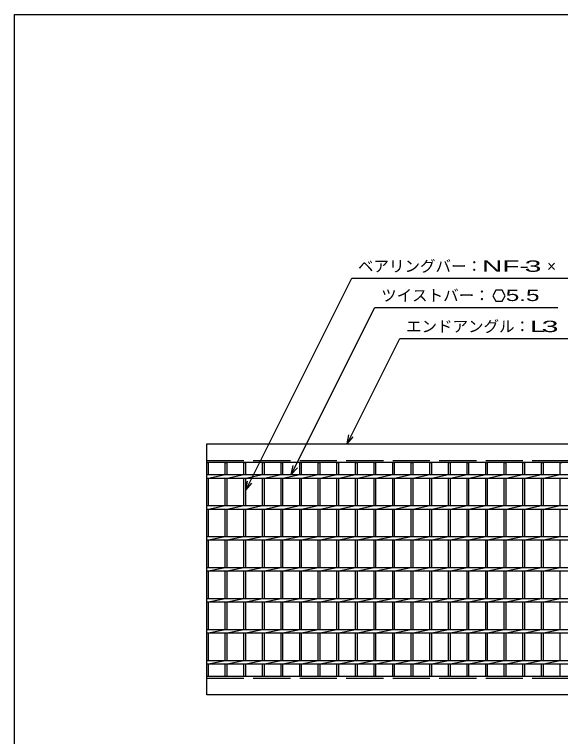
# Model space of a CAD drawing. Units: millimetres, scale not verified. Extents: x -1820 to 1736, y -1282 to 1048.
# Drawn here: x -1724 to -843, y -117 to 1048 of the extents above; entities that cross this region are included whole.
import ezdxf
from ezdxf.enums import TextEntityAlignment as Align

# ---------------------------------------------------------------- set-up
doc = ezdxf.new("R2010")
doc.units = ezdxf.units.MM
doc.header["$LTSCALE"] = 10
doc.linetypes.add('DASHED', pattern=[7.5, 6, -1.5])
for name, color, linetype, lineweight in [('0_2', 150, 'Continuous', 25), ('16', 3, 'Continuous', 25), ('22', 4, 'Continuous', 25)]:
    doc.layers.add(name, color=color, linetype=linetype, lineweight=lineweight)
doc.styles.add('ベクトル', font='')
doc.styles.get('ベクトル').set_extended_font_data('ベクトル')

msp = doc.modelspace()

# ---------------------------------------------------------------- linework, layer by layer
at = {"layer": '0_2'}
for p, q in [((-1724, -1151.5), (-1724, 1048.5)), ((-1724, 1048.5), (1736, 1048.5))]:
    msp.add_line(p, q, dxfattribs=at)
at = {"layer": '16'}
for p, q in [((-1414, 355.5), (-419, 355.5)), ((-1414, 325.5), (-1414, 355.5)), ((-419, 325.5), (-1414, 325.5)), ((-1414, -19.5), (-1414, 325.5)), ((-1414, 325.5), (-1411, 325.5)), ((-1411, 305.75), (-1411, 325.5)), ((-1384, 305.75), (-1384, 325.5)), ((-1384, 325.5), (-1381, 325.5)), ((-1381, 305.75), (-1381, 325.5)), ((-1354, 305.75), (-1354, 325.5)), ((-1354, 325.5), (-1351, 325.5)), ((-1351, 305.75), (-1351, 325.5)), ((-1324, 305.75), (-1324, 325.5)), ((-1324, 325.5), (-1321, 325.5)), ((-1321, 305.75), (-1321, 325.5)), ((-1294, 305.75), (-1294, 325.5)), ((-1294, 325.5), (-1291, 325.5)), ((-1291, 305.75), (-1291, 325.5)), ((-1264, 305.75), (-1264, 325.5)), ((-1264, 325.5), (-1261, 325.5)), ((-1261, 305.75), (-1261, 325.5)), ((-1234, 305.75), (-1234, 325.5)), ((-1234, 325.5), (-1231, 325.5)), ((-1231, 305.75), (-1231, 325.5)), ((-1204, 305.75), (-1204, 325.5)), ((-1204, 325.5), (-1201, 325.5)), ((-1201, 305.75), (-1201, 325.5)), ((-1174, 305.75), (-1174, 325.5)), ((-1174, 325.5), (-1171, 325.5)), ((-1171, 305.75), (-1171, 325.5)), ((-1144, 305.75), (-1144, 325.5)), ((-1144, 325.5), (-1141, 325.5)), ((-1141, 305.75), (-1141, 325.5)), ((-1114, 305.75), (-1114, 325.5)), ((-1114, 325.5), (-1111, 325.5)), ((-1111, 305.75), (-1111, 325.5)), ((-1084, 305.75), (-1084, 325.5)), ((-1084, 325.5), (-1081, 325.5)), ((-1081, 305.75), (-1081, 325.5)), ((-1054, 305.75), (-1054, 325.5)), ((-1054, 325.5), (-1051, 325.5)), ((-1051, 305.75), (-1051, 325.5)), ((-1024, 305.75), (-1024, 325.5)), ((-1024, 325.5), (-1021, 325.5)), ((-1021, 305.75), (-1021, 325.5)), ((-994, 305.75), (-994, 325.5)), ((-994, 325.5), (-991, 325.5)), ((-991, 305.75), (-991, 325.5)), ((-964, 305.75), (-964, 325.5)), ((-964, 325.5), (-961, 325.5)), ((-961, 305.75), (-961, 325.5)), ((-934, 305.75), (-934, 325.5)), ((-934, 325.5), (-931, 325.5)), ((-931, 305.75), (-931, 325.5)), ((-904, 305.75), (-904, 325.5)), ((-904, 325.5), (-901, 325.5)), ((-901, 305.75), (-901, 325.5)), ((-874, 305.75), (-874, 325.5)), ((-874, 325.5), (-871, 325.5)), ((-871, 305.75), (-871, 325.5)), ((-844, 305.75), (-844, 325.5)), ((-844, 325.5), (-841, 325.5)), ((-1414, 305.75), (-419, 305.75)), ((-1414, 300.25), (-1414, 305.75)), ((-1411, 300.25), (-1384, 305.75)), ((-1381, 300.25), (-1354, 305.75)), ((-1351, 300.25), (-1324, 305.75)), ((-1321, 300.25), (-1294, 305.75)), ((-1291, 300.25), (-1264, 305.75)), ((-1261, 300.25), (-1234, 305.75)), ((-1231, 300.25), (-1204, 305.75)), ((-1201, 300.25), (-1174, 305.75)), ((-1171, 300.25), (-1144, 305.75)), ((-1141, 300.25), (-1114, 305.75)), ((-1111, 300.25), (-1084, 305.75)), ((-1081, 300.25), (-1054, 305.75)), ((-1051, 300.25), (-1024, 305.75)), ((-1021, 300.25), (-994, 305.75)), ((-991, 300.25), (-964, 305.75)), ((-961, 300.25), (-934, 305.75)), ((-931, 300.25), (-904, 305.75)), ((-901, 300.25), (-874, 305.75)), ((-871, 300.25), (-844, 305.75)), ((-1414, 300.25), (-419, 300.25)), ((-1411, 255.75), (-1411, 300.25)), ((-1384, 255.75), (-1384, 300.25)), ((-1381, 255.75), (-1381, 300.25)), ((-1354, 255.75), (-1354, 300.25)), ((-1351, 255.75), (-1351, 300.25)), ((-1324, 255.75), (-1324, 300.25)), ((-1321, 255.75), (-1321, 300.25)), ((-1294, 255.75), (-1294, 300.25)), ((-1291, 255.75), (-1291, 300.25)), ((-1264, 255.75), (-1264, 300.25)), ((-1261, 255.75), (-1261, 300.25)), ((-1234, 255.75), (-1234, 300.25)), ((-1231, 255.75), (-1231, 300.25)), ((-1204, 255.75), (-1204, 300.25)), ((-1201, 255.75), (-1201, 300.25)), ((-1174, 255.75), (-1174, 300.25)), ((-1171, 255.75), (-1171, 300.25)), ((-1144, 255.75), (-1144, 300.25)), ((-1141, 255.75), (-1141, 300.25)), ((-1114, 255.75), (-1114, 300.25)), ((-1111, 255.75), (-1111, 300.25)), ((-1084, 255.75), (-1084, 300.25)), ((-1081, 255.75), (-1081, 300.25)), ((-1054, 255.75), (-1054, 300.25)), ((-1051, 255.75), (-1051, 300.25)), ((-1024, 255.75), (-1024, 300.25)), ((-1021, 255.75), (-1021, 300.25)), ((-994, 255.75), (-994, 300.25)), ((-991, 255.75), (-991, 300.25)), ((-964, 255.75), (-964, 300.25)), ((-961, 255.75), (-961, 300.25)), ((-934, 255.75), (-934, 300.25)), ((-931, 255.75), (-931, 300.25)), ((-904, 255.75), (-904, 300.25)), ((-901, 255.75), (-901, 300.25)), ((-874, 255.75), (-874, 300.25)), ((-871, 255.75), (-871, 300.25)), ((-844, 255.75), (-844, 300.25)), ((-1414, 255.75), (-419, 255.75)), ((-1414, 250.25), (-1414, 255.75)), ((-1414, 250.25), (-419, 250.25)), ((-1411, 250.25), (-1384, 255.75)), ((-1411, 205.75), (-1411, 250.25)), ((-1384, 205.75), (-1384, 250.25)), ((-1381, 250.25), (-1354, 255.75)), ((-1381, 205.75), (-1381, 250.25)), ((-1354, 205.75), (-1354, 250.25)), ((-1351, 250.25), (-1324, 255.75)), ((-1351, 205.75), (-1351, 250.25)), ((-1324, 205.75), (-1324, 250.25)), ((-1321, 250.25), (-1294, 255.75)), ((-1321, 205.75), (-1321, 250.25)), ((-1294, 205.75), (-1294, 250.25)), ((-1291, 250.25), (-1264, 255.75)), ((-1291, 205.75), (-1291, 250.25)), ((-1264, 205.75), (-1264, 250.25)), ((-1261, 250.25), (-1234, 255.75)), ((-1261, 205.75), (-1261, 250.25)), ((-1234, 205.75), (-1234, 250.25)), ((-1231, 250.25), (-1204, 255.75)), ((-1231, 205.75), (-1231, 250.25)), ((-1204, 205.75), (-1204, 250.25)), ((-1201, 250.25), (-1174, 255.75)), ((-1201, 205.75), (-1201, 250.25)), ((-1174, 205.75), (-1174, 250.25)), ((-1171, 250.25), (-1144, 255.75)), ((-1171, 205.75), (-1171, 250.25)), ((-1144, 205.75), (-1144, 250.25)), ((-1141, 250.25), (-1114, 255.75)), ((-1141, 205.75), (-1141, 250.25)), ((-1114, 205.75), (-1114, 250.25)), ((-1111, 250.25), (-1084, 255.75)), ((-1111, 205.75), (-1111, 250.25)), ((-1084, 205.75), (-1084, 250.25)), ((-1081, 250.25), (-1054, 255.75)), ((-1081, 205.75), (-1081, 250.25)), ((-1054, 205.75), (-1054, 250.25)), ((-1051, 250.25), (-1024, 255.75)), ((-1051, 205.75), (-1051, 250.25)), ((-1024, 205.75), (-1024, 250.25)), ((-1021, 250.25), (-994, 255.75)), ((-1021, 205.75), (-1021, 250.25)), ((-994, 205.75), (-994, 250.25)), ((-991, 250.25), (-964, 255.75)), ((-991, 205.75), (-991, 250.25)), ((-964, 205.75), (-964, 250.25)), ((-961, 250.25), (-934, 255.75)), ((-961, 205.75), (-961, 250.25)), ((-934, 205.75), (-934, 250.25)), ((-931, 250.25), (-904, 255.75)), ((-931, 205.75), (-931, 250.25)), ((-904, 205.75), (-904, 250.25)), ((-901, 250.25), (-874, 255.75)), ((-901, 205.75), (-901, 250.25)), ((-874, 205.75), (-874, 250.25)), ((-871, 250.25), (-844, 255.75)), ((-871, 205.75), (-871, 250.25)), ((-844, 205.75), (-844, 250.25)), ((-1414, 205.75), (-419, 205.75)), ((-1414, 200.25), (-1414, 205.75)), ((-1414, 200.25), (-419, 200.25)), ((-1411, 200.25), (-1384, 205.75)), ((-1411, 155.75), (-1411, 200.25)), ((-1384, 155.75), (-1384, 200.25)), ((-1381, 200.25), (-1354, 205.75)), ((-1381, 155.75), (-1381, 200.25)), ((-1354, 155.75), (-1354, 200.25)), ((-1351, 200.25), (-1324, 205.75)), ((-1351, 155.75), (-1351, 200.25)), ((-1324, 155.75), (-1324, 200.25)), ((-1321, 200.25), (-1294, 205.75)), ((-1321, 155.75), (-1321, 200.25)), ((-1294, 155.75), (-1294, 200.25)), ((-1291, 200.25), (-1264, 205.75)), ((-1291, 155.75), (-1291, 200.25)), ((-1264, 155.75), (-1264, 200.25)), ((-1261, 200.25), (-1234, 205.75)), ((-1261, 155.75), (-1261, 200.25)), ((-1234, 155.75), (-1234, 200.25)), ((-1231, 200.25), (-1204, 205.75)), ((-1231, 155.75), (-1231, 200.25)), ((-1204, 155.75), (-1204, 200.25)), ((-1201, 200.25), (-1174, 205.75)), ((-1201, 155.75), (-1201, 200.25)), ((-1174, 155.75), (-1174, 200.25)), ((-1171, 200.25), (-1144, 205.75)), ((-1171, 155.75), (-1171, 200.25)), ((-1144, 155.75), (-1144, 200.25)), ((-1141, 200.25), (-1114, 205.75)), ((-1141, 155.75), (-1141, 200.25)), ((-1114, 155.75), (-1114, 200.25)), ((-1111, 200.25), (-1084, 205.75)), ((-1111, 155.75), (-1111, 200.25)), ((-1084, 155.75), (-1084, 200.25)), ((-1081, 200.25), (-1054, 205.75)), ((-1081, 155.75), (-1081, 200.25)), ((-1054, 155.75), (-1054, 200.25)), ((-1051, 200.25), (-1024, 205.75)), ((-1051, 155.75), (-1051, 200.25)), ((-1024, 155.75), (-1024, 200.25)), ((-1021, 200.25), (-994, 205.75)), ((-1021, 155.75), (-1021, 200.25)), ((-994, 155.75), (-994, 200.25)), ((-991, 200.25), (-964, 205.75)), ((-991, 155.75), (-991, 200.25)), ((-964, 155.75), (-964, 200.25)), ((-961, 200.25), (-934, 205.75)), ((-961, 155.75), (-961, 200.25)), ((-934, 155.75), (-934, 200.25)), ((-931, 200.25), (-904, 205.75)), ((-931, 155.75), (-931, 200.25)), ((-904, 155.75), (-904, 200.25)), ((-901, 200.25), (-874, 205.75)), ((-901, 155.75), (-901, 200.25)), ((-874, 155.75), (-874, 200.25)), ((-871, 200.25), (-844, 205.75)), ((-871, 155.75), (-871, 200.25)), ((-844, 155.75), (-844, 200.25)), ((-1414, 155.75), (-419, 155.75)), ((-1414, 150.25), (-1414, 155.75)), ((-1411, 150.25), (-1384, 155.75)), ((-1381, 150.25), (-1354, 155.75)), ((-1351, 150.25), (-1324, 155.75)), ((-1321, 150.25), (-1294, 155.75)), ((-1291, 150.25), (-1264, 155.75)), ((-1261, 150.25), (-1234, 155.75)), ((-1231, 150.25), (-1204, 155.75)), ((-1201, 150.25), (-1174, 155.75)), ((-1171, 150.25), (-1144, 155.75)), ((-1141, 150.25), (-1114, 155.75)), ((-1111, 150.25), (-1084, 155.75)), ((-1081, 150.25), (-1054, 155.75)), ((-1051, 150.25), (-1024, 155.75)), ((-1021, 150.25), (-994, 155.75)), ((-991, 150.25), (-964, 155.75)), ((-961, 150.25), (-934, 155.75)), ((-931, 150.25), (-904, 155.75)), ((-901, 150.25), (-874, 155.75)), ((-871, 150.25), (-844, 155.75)), ((-1414, 150.25), (-419, 150.25)), ((-1411, 105.75), (-1411, 150.25)), ((-1384, 105.75), (-1384, 150.25)), ((-1381, 105.75), (-1381, 150.25)), ((-1354, 105.75), (-1354, 150.25)), ((-1351, 105.75), (-1351, 150.25)), ((-1324, 105.75), (-1324, 150.25)), ((-1321, 105.75), (-1321, 150.25)), ((-1294, 105.75), (-1294, 150.25)), ((-1291, 105.75), (-1291, 150.25)), ((-1264, 105.75), (-1264, 150.25)), ((-1261, 105.75), (-1261, 150.25)), ((-1234, 105.75), (-1234, 150.25)), ((-1231, 105.75), (-1231, 150.25)), ((-1204, 105.75), (-1204, 150.25)), ((-1201, 105.75), (-1201, 150.25)), ((-1174, 105.75), (-1174, 150.25)), ((-1171, 105.75), (-1171, 150.25)), ((-1144, 105.75), (-1144, 150.25)), ((-1141, 105.75), (-1141, 150.25)), ((-1114, 105.75), (-1114, 150.25)), ((-1111, 105.75), (-1111, 150.25)), ((-1084, 105.75), (-1084, 150.25)), ((-1081, 105.75), (-1081, 150.25)), ((-1054, 105.75), (-1054, 150.25)), ((-1051, 105.75), (-1051, 150.25)), ((-1024, 105.75), (-1024, 150.25)), ((-1021, 105.75), (-1021, 150.25)), ((-994, 105.75), (-994, 150.25)), ((-991, 105.75), (-991, 150.25)), ((-964, 105.75), (-964, 150.25)), ((-961, 105.75), (-961, 150.25)), ((-934, 105.75), (-934, 150.25)), ((-931, 105.75), (-931, 150.25)), ((-904, 105.75), (-904, 150.25)), ((-901, 105.75), (-901, 150.25)), ((-874, 105.75), (-874, 150.25)), ((-871, 105.75), (-871, 150.25)), ((-844, 105.75), (-844, 150.25)), ((-1414, 105.75), (-419, 105.75)), ((-1414, 100.25), (-1414, 105.75)), ((-1411, 100.25), (-1384, 105.75)), ((-1381, 100.25), (-1354, 105.75)), ((-1351, 100.25), (-1324, 105.75)), ((-1321, 100.25), (-1294, 105.75)), ((-1291, 100.25), (-1264, 105.75)), ((-1261, 100.25), (-1234, 105.75)), ((-1231, 100.25), (-1204, 105.75)), ((-1201, 100.25), (-1174, 105.75)), ((-1171, 100.25), (-1144, 105.75)), ((-1141, 100.25), (-1114, 105.75)), ((-1111, 100.25), (-1084, 105.75)), ((-1081, 100.25), (-1054, 105.75)), ((-1051, 100.25), (-1024, 105.75)), ((-1021, 100.25), (-994, 105.75)), ((-991, 100.25), (-964, 105.75)), ((-961, 100.25), (-934, 105.75)), ((-931, 100.25), (-904, 105.75)), ((-901, 100.25), (-874, 105.75)), ((-871, 100.25), (-844, 105.75)), ((-1414, 100.25), (-419, 100.25)), ((-1411, 55.75), (-1411, 100.25)), ((-1384, 55.75), (-1384, 100.25)), ((-1381, 55.75), (-1381, 100.25)), ((-1354, 55.75), (-1354, 100.25)), ((-1351, 55.75), (-1351, 100.25)), ((-1324, 55.75), (-1324, 100.25)), ((-1321, 55.75), (-1321, 100.25)), ((-1294, 55.75), (-1294, 100.25)), ((-1291, 55.75), (-1291, 100.25)), ((-1264, 55.75), (-1264, 100.25)), ((-1261, 55.75), (-1261, 100.25)), ((-1234, 55.75), (-1234, 100.25)), ((-1231, 55.75), (-1231, 100.25)), ((-1204, 55.75), (-1204, 100.25)), ((-1201, 55.75), (-1201, 100.25)), ((-1174, 55.75), (-1174, 100.25)), ((-1171, 55.75), (-1171, 100.25)), ((-1144, 55.75), (-1144, 100.25)), ((-1141, 55.75), (-1141, 100.25)), ((-1114, 55.75), (-1114, 100.25)), ((-1111, 55.75), (-1111, 100.25)), ((-1084, 55.75), (-1084, 100.25)), ((-1081, 55.75), (-1081, 100.25)), ((-1054, 55.75), (-1054, 100.25)), ((-1051, 55.75), (-1051, 100.25)), ((-1024, 55.75), (-1024, 100.25)), ((-1021, 55.75), (-1021, 100.25)), ((-994, 55.75), (-994, 100.25)), ((-991, 55.75), (-991, 100.25)), ((-964, 55.75), (-964, 100.25)), ((-961, 55.75), (-961, 100.25)), ((-934, 55.75), (-934, 100.25)), ((-931, 55.75), (-931, 100.25)), ((-904, 55.75), (-904, 100.25)), ((-901, 55.75), (-901, 100.25)), ((-874, 55.75), (-874, 100.25)), ((-871, 55.75), (-871, 100.25)), ((-844, 55.75), (-844, 100.25)), ((-1414, 55.75), (-419, 55.75)), ((-1414, 50.25), (-1414, 55.75)), ((-1414, 50.25), (-419, 50.25)), ((-1411, 50.25), (-1384, 55.75)), ((-1411, 5.75), (-1411, 50.25)), ((-1384, 5.75), (-1384, 50.25)), ((-1381, 50.25), (-1354, 55.75)), ((-1381, 5.75), (-1381, 50.25)), ((-1354, 5.75), (-1354, 50.25)), ((-1351, 50.25), (-1324, 55.75)), ((-1351, 5.75), (-1351, 50.25)), ((-1324, 5.75), (-1324, 50.25)), ((-1321, 50.25), (-1294, 55.75)), ((-1321, 5.75), (-1321, 50.25)), ((-1294, 5.75), (-1294, 50.25)), ((-1291, 50.25), (-1264, 55.75)), ((-1291, 5.75), (-1291, 50.25)), ((-1264, 5.75), (-1264, 50.25)), ((-1261, 50.25), (-1234, 55.75)), ((-1261, 5.75), (-1261, 50.25)), ((-1234, 5.75), (-1234, 50.25)), ((-1231, 50.25), (-1204, 55.75)), ((-1231, 5.75), (-1231, 50.25)), ((-1204, 5.75), (-1204, 50.25)), ((-1201, 50.25), (-1174, 55.75)), ((-1201, 5.75), (-1201, 50.25)), ((-1174, 5.75), (-1174, 50.25)), ((-1171, 50.25), (-1144, 55.75)), ((-1171, 5.75), (-1171, 50.25)), ((-1144, 5.75), (-1144, 50.25)), ((-1141, 50.25), (-1114, 55.75)), ((-1141, 5.75), (-1141, 50.25)), ((-1114, 5.75), (-1114, 50.25)), ((-1111, 50.25), (-1084, 55.75)), ((-1111, 5.75), (-1111, 50.25)), ((-1084, 5.75), (-1084, 50.25)), ((-1081, 50.25), (-1054, 55.75)), ((-1081, 5.75), (-1081, 50.25)), ((-1054, 5.75), (-1054, 50.25)), ((-1051, 50.25), (-1024, 55.75)), ((-1051, 5.75), (-1051, 50.25)), ((-1024, 5.75), (-1024, 50.25)), ((-1021, 50.25), (-994, 55.75)), ((-1021, 5.75), (-1021, 50.25)), ((-994, 5.75), (-994, 50.25)), ((-991, 50.25), (-964, 55.75)), ((-991, 5.75), (-991, 50.25)), ((-964, 5.75), (-964, 50.25)), ((-961, 50.25), (-934, 55.75)), ((-961, 5.75), (-961, 50.25)), ((-934, 5.75), (-934, 50.25)), ((-931, 50.25), (-904, 55.75)), ((-931, 5.75), (-931, 50.25)), ((-904, 5.75), (-904, 50.25)), ((-901, 50.25), (-874, 55.75)), ((-901, 5.75), (-901, 50.25)), ((-874, 5.75), (-874, 50.25)), ((-871, 50.25), (-844, 55.75)), ((-871, 5.75), (-871, 50.25)), ((-844, 5.75), (-844, 50.25)), ((-1414, 5.75), (-419, 5.75)), ((-1414, 0.25), (-1414, 5.75)), ((-1414, 0.25), (-419, 0.25)), ((-1411, 0.25), (-1384, 5.75)), ((-1411, -19.5), (-1411, 0.25)), ((-1384, -19.5), (-1384, 0.25)), ((-1381, 0.25), (-1354, 5.75)), ((-1381, -19.5), (-1381, 0.25)), ((-1354, -19.5), (-1354, 0.25)), ((-1351, 0.25), (-1324, 5.75)), ((-1351, -19.5), (-1351, 0.25)), ((-1324, -19.5), (-1324, 0.25)), ((-1321, 0.25), (-1294, 5.75)), ((-1321, -19.5), (-1321, 0.25)), ((-1294, -19.5), (-1294, 0.25)), ((-1291, 0.25), (-1264, 5.75)), ((-1291, -19.5), (-1291, 0.25)), ((-1264, -19.5), (-1264, 0.25)), ((-1261, 0.25), (-1234, 5.75)), ((-1261, -19.5), (-1261, 0.25)), ((-1234, -19.5), (-1234, 0.25)), ((-1231, 0.25), (-1204, 5.75)), ((-1231, -19.5), (-1231, 0.25)), ((-1204, -19.5), (-1204, 0.25)), ((-1201, 0.25), (-1174, 5.75)), ((-1201, -19.5), (-1201, 0.25)), ((-1174, -19.5), (-1174, 0.25)), ((-1171, 0.25), (-1144, 5.75)), ((-1171, -19.5), (-1171, 0.25)), ((-1144, -19.5), (-1144, 0.25)), ((-1141, 0.25), (-1114, 5.75)), ((-1141, -19.5), (-1141, 0.25)), ((-1114, -19.5), (-1114, 0.25)), ((-1111, 0.25), (-1084, 5.75)), ((-1111, -19.5), (-1111, 0.25)), ((-1084, -19.5), (-1084, 0.25)), ((-1081, 0.25), (-1054, 5.75)), ((-1081, -19.5), (-1081, 0.25)), ((-1054, -19.5), (-1054, 0.25)), ((-1051, 0.25), (-1024, 5.75)), ((-1051, -19.5), (-1051, 0.25)), ((-1024, -19.5), (-1024, 0.25)), ((-1021, 0.25), (-994, 5.75)), ((-1021, -19.5), (-1021, 0.25)), ((-994, -19.5), (-994, 0.25)), ((-991, 0.25), (-964, 5.75)), ((-991, -19.5), (-991, 0.25)), ((-964, -19.5), (-964, 0.25)), ((-961, 0.25), (-934, 5.75)), ((-961, -19.5), (-961, 0.25)), ((-934, -19.5), (-934, 0.25)), ((-931, 0.25), (-904, 5.75)), ((-931, -19.5), (-931, 0.25)), ((-904, -19.5), (-904, 0.25)), ((-901, 0.25), (-874, 5.75)), ((-901, -19.5), (-901, 0.25)), ((-874, -19.5), (-874, 0.25)), ((-871, 0.25), (-844, 5.75)), ((-871, -19.5), (-871, 0.25)), ((-844, -19.5), (-844, 0.25)), ((-1414, -19.5), (-419, -19.5)), ((-1414, -49.5), (-1414, -19.5)), ((-1414, -19.5), (-1411, -19.5)), ((-1384, -19.5), (-1381, -19.5)), ((-1354, -19.5), (-1351, -19.5)), ((-1324, -19.5), (-1321, -19.5)), ((-1294, -19.5), (-1291, -19.5)), ((-1264, -19.5), (-1261, -19.5)), ((-1234, -19.5), (-1231, -19.5)), ((-1204, -19.5), (-1201, -19.5)), ((-1174, -19.5), (-1171, -19.5)), ((-1144, -19.5), (-1141, -19.5)), ((-1114, -19.5), (-1111, -19.5)), ((-1084, -19.5), (-1081, -19.5)), ((-1054, -19.5), (-1051, -19.5)), ((-1024, -19.5), (-1021, -19.5)), ((-994, -19.5), (-991, -19.5)), ((-964, -19.5), (-961, -19.5)), ((-934, -19.5), (-931, -19.5)), ((-904, -19.5), (-901, -19.5)), ((-874, -19.5), (-871, -19.5)), ((-844, -19.5), (-841, -19.5)), ((-419, -49.5), (-1414, -49.5))]:
    msp.add_line(p, q, dxfattribs=at)
at = {"layer": '16', "linetype": 'DASHED'}
for p, q in [((-1414, 328.5), (-419, 328.5)), ((-1414, -22.5), (-419, -22.5))]:
    msp.add_line(p, q, dxfattribs=at)
at = {"layer": '22'}
for p, q in [((-1351, 280.75), (-1180, 622.75)), ((-1180, 622.75), (-790, 622.75)), ((-947.62, 603.27), (-952.62, 594.6)), ((-952.62, 594.6), (-947.62, 585.94)), ((-937.62, 603.26), (-947.62, 603.27)), ((-932.62, 594.5), (-937.62, 603.26)), ((-937.62, 585.94), (-932.62, 594.6)), ((-947.62, 585.94), (-937.62, 585.94)), ((-1277.5, 305.75), (-1142.62, 575.5)), ((-1142.62, 575.5), (-847.62, 575.5)), ((-1187.5, 355.5), (-1102.5, 525.5)), ((-1102.5, 525.5), (-662.5, 525.5)), ((-1187.5, 355.5), (-1184.5, 370.1)), ((-1187.5, 355.5), (-1177.5, 366.5)), ((-1277.5, 305.75), (-1274.5, 320.35)), ((-1277.5, 305.75), (-1267.5, 316.75)), ((-1351, 280.75), (-1348, 295.35)), ((-1351, 280.75), (-1341, 291.75))]:
    msp.add_line(p, q, dxfattribs=at)

# ---------------------------------------------------------------- texts
at = {"layer": '22', "color": 2, "style": 'ベクトル'}
for s, p in [('ベアリングバー：', (-1170, 642.25)), ('×', (-865, 642.25)), ('ツイストバー：', (-1132.62, 595)), ('エンドアングル：', (-1092.5, 545))]:
    msp.add_text(s, height=18.33, dxfattribs=at).set_placement(p, align=Align.MIDDLE_LEFT)
for s, width, p in [('NF-', 1.85, (-970, 642.25)), (' 3 ', 2, (-915, 642.25)), (' 5.5 ', 1.6, (-942.62, 595.1)), ('L', 1.8, (-892.5, 545)), (' 3 ', 2, (-887.5, 545))]:
    msp.add_text(s, height=18.33, dxfattribs=dict(at, width=width)).set_placement(p, align=Align.MIDDLE_LEFT)

doc.saveas('drawing.dxf')
